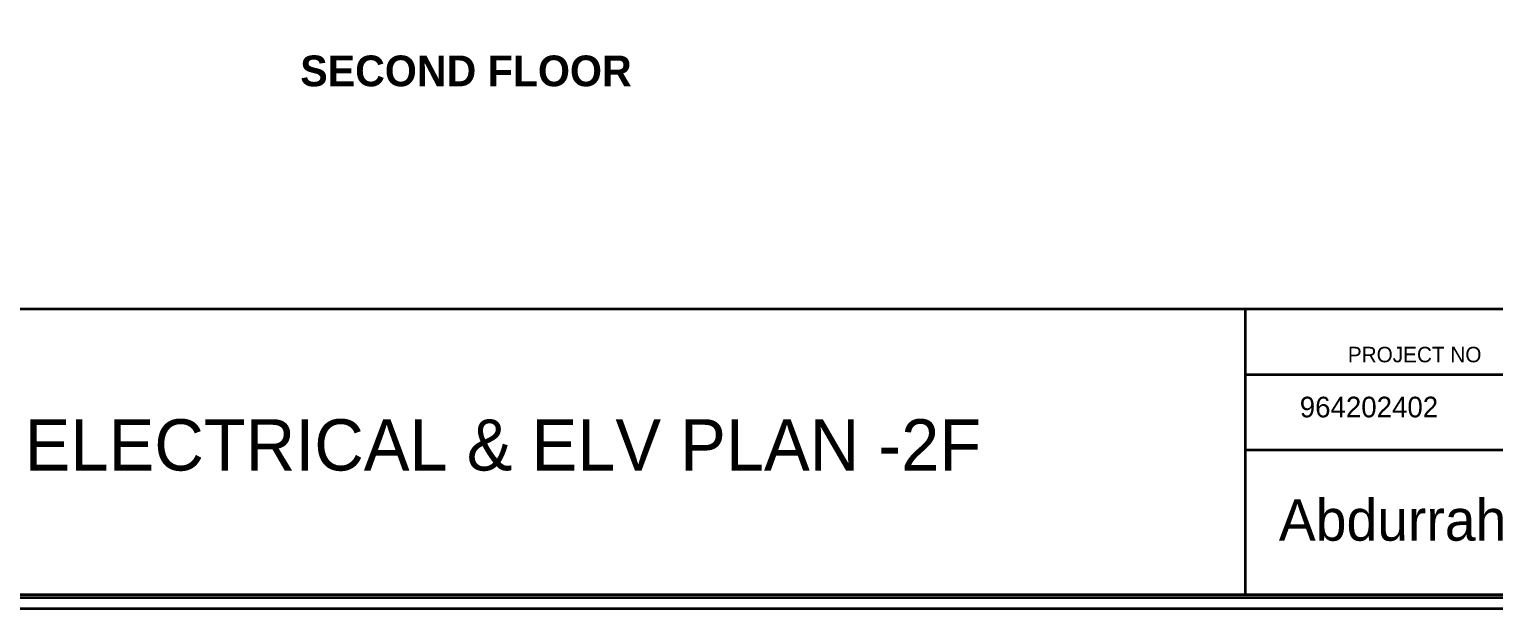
# Model space of a CAD drawing. Header units: millimetres. Extents: x -3207095 to 15275363, y 3702017 to 4798027.
# Drawn here: x 694425 to 697281, y 4468345 to 4469476 of the extents above; entities that cross this region are included whole.
import ezdxf

# ---------------------------------------------------------------- set-up
doc = ezdxf.new("R2010")
doc.units = ezdxf.units.MM
doc.linetypes.add('DUZ', pattern=[500, 500])
doc.layers.get('0').update_dxf_attribs({"color": 1, "linetype": 'DUZ'})
doc.layers.add('DUVAR', color=7, linetype='Continuous', lineweight=35)
doc.layers.add('YAZI', color=7, linetype='Continuous', lineweight=15)
doc.layers.add('LOGO', color=7, linetype='Continuous')

msp = doc.modelspace()

# ---------------------------------------------------------------- linework, layer by layer
at = {"layer": 'DUVAR'}
for p, q in [((698720.3, 4468929.9), (691574.9, 4468929.9)), ((696796.3, 4468927.1), (696796.3, 4468372.6)), ((698721.3, 4468801.9), (696796.3, 4468801.9)), ((698269.8, 4468654.5), (696796.3, 4468654.5))]:
    msp.add_line(p, q, dxfattribs=at)
for points in [[(691547.6, 4473145.3), (698747.6, 4473145.3), (698747.6, 4468345.3), (691547.6, 4468345.3)], [(691568.6, 4473124.3), (698726.6, 4473124.3), (698726.6, 4468366.3), (691568.6, 4468366.3)], [(691574.9, 4473118), (698720.3, 4473118), (698720.3, 4468372.6), (691574.9, 4468372.6)]]:
    msp.add_lwpolyline(points, close=True, dxfattribs=at)

# ---------------------------------------------------------------- texts
at = {"insert": (694953.3, 4469425), "char_height": 60, "attachment_point": 1}
msp.add_mtext_dynamic_manual_height_columns('{\\fCentury Gothic|b1|i0|c0|p34;\\C7;SECOND FLOOR}', width=710.496, gutter_width=12.5, heights=[0], dxfattribs=at)
at = {"layer": 'LOGO', "insert": (694415.9, 4468715.1), "char_height": 100, "width": 2088.885, "attachment_point": 1}
msp.add_mtext('{\\fGoudy Old Style|b0|i0|c0|p18;ELECTRICAL & ELV PLAN -2F}', dxfattribs=at)
at = {"layer": 'YAZI', "attachment_point": 1}
for s, insert, char_height, width in [('{\\fStylus BT|b0|i0|c0|p34;PROJECT NO}', (696996.3, 4468856.5), 30.24, 286.87), ('{\\fStylus BT|b0|i0|c0|p34;964\\fStylus BT|b0|i0|c162|p34;20\\fStylus BT|b0|i0|c0|p34;2402}', (696902.6, 4468759.1), 40.32, 345.859), ('{\\fStylus BT|b0|i0|c0|p34;Abdurrahim BAYRAMOGLU}', (696861.8, 4468558.8), 80.64, 1568.779)]:
    msp.add_mtext(s, dxfattribs=dict(at, insert=insert, char_height=char_height, width=width))

doc.saveas('drawing.dxf')
